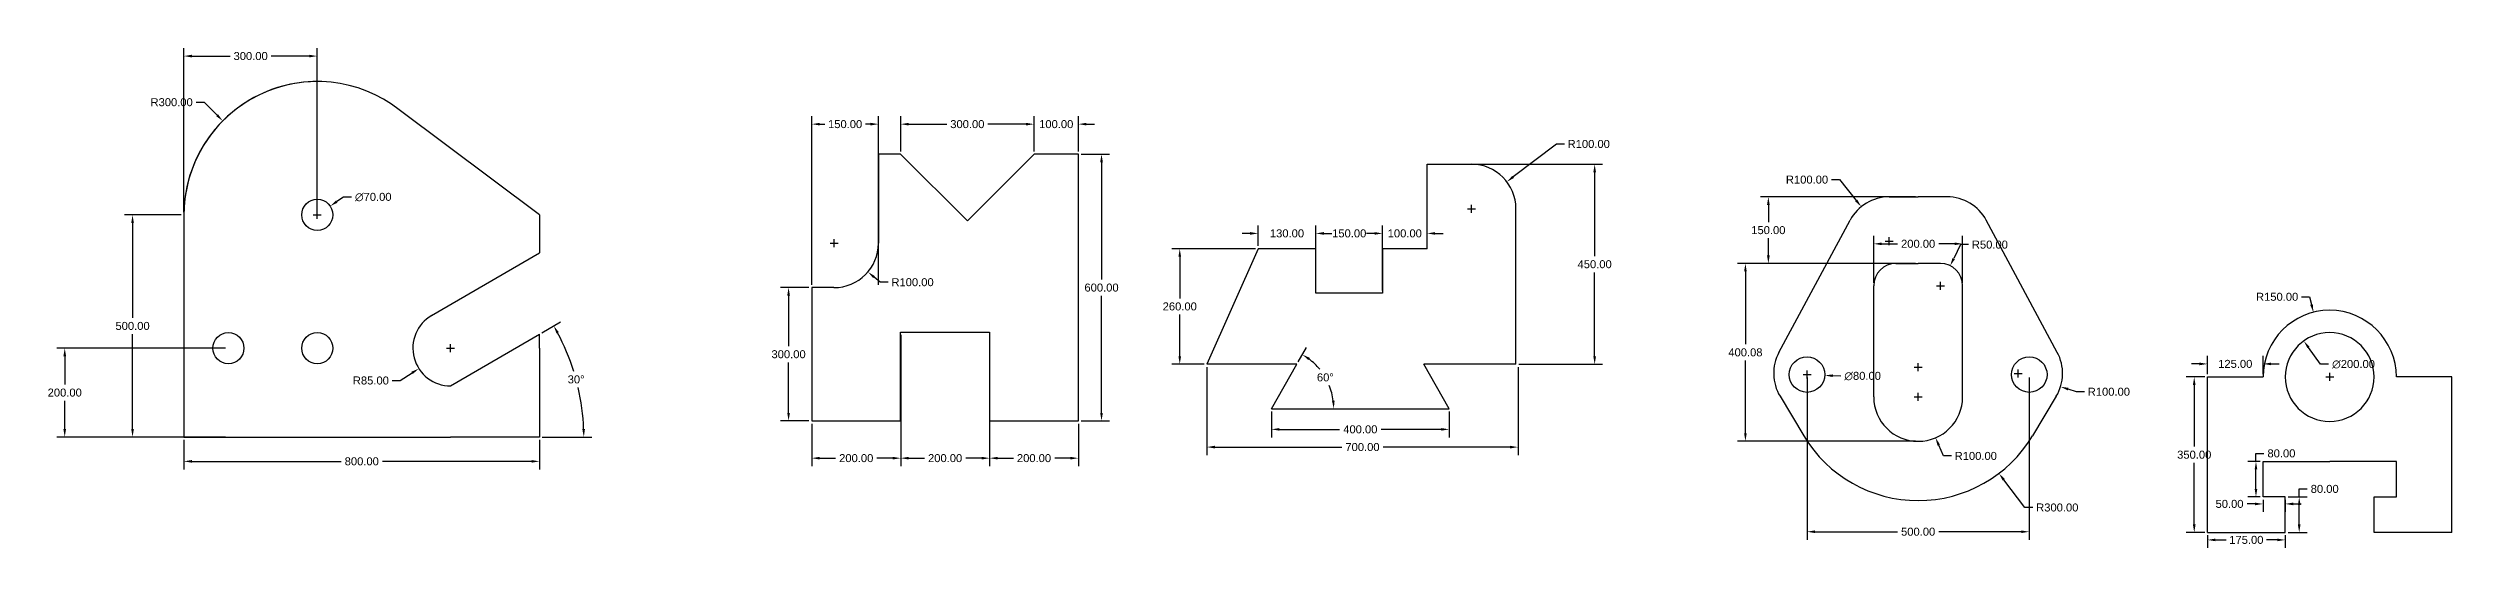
# Model space of a CAD drawing. Header units: millimetres. Extents: x -601 to 8793, y -3446 to 2415.
# Drawn here: x -601 to 4807, y -3291 to -2166 of the extents above; entities that cross this region are included whole.
import ezdxf

# ---------------------------------------------------------------- set-up
doc = ezdxf.new("R2010")
doc.units = ezdxf.units.MM
doc.styles.get("Standard").update_dxf_attribs({"font": 'arial.ttf'})
doc.dimstyles.get("Standard").update_dxf_attribs({"dimscale": 100, "dimtxt": 0.18, "dimasz": 0.18, "dimexe": 0.18, "dimexo": 0.0625, "dimgap": 0.09, "dimtad": 0, "dimtih": 1, "dimtoh": 1, "dimzin": 0, "dimdsep": 46, "dimtxsty": 'Standard', "dimcen": 0.09, "dimadec": 0, "dimazin": 0, "dimtfac": 1, "dimtofl": 0, "dimtmove": 0, "dimatfit": 3, "dimfxl": 1, "dimtolj": 1, "dimtzin": 0, "dimarcsym": 0})

# ---------------------------------------------------------------- blocks, each defined once
blk = doc.blocks.new('*D24')
at = {"color": 0, "lineweight": -2, "transparency": 16777216}
for p, q in [((1111, -2705.5), (1047.1, -2705.5)), ((1065.1, -2723.5), (1065.1, -2837.3)), ((1065.1, -2987.5), (1065.1, -2873.7)), ((1111, -3005.5), (1047.1, -3005.5))]:
    blk.add_line(p, q, dxfattribs=at)
at = {"color": 0, "transparency": 16777216}
for points in [[(1062.1, -2723.5), (1068.1, -2723.5), (1065.1, -2705.5)], [(1062.1, -2987.5), (1068.1, -2987.5), (1065.1, -3005.5)]]:
    blk.add_solid(points, dxfattribs=at)
at = {"layer": 'Defpoints', "color": 0, "transparency": 16777216}
for p in [(1065.1, -2705.5), (1117.3, -2705.5), (1117.3, -3005.5)]:
    blk.add_point(p, dxfattribs=at)
at = {"color": 0, "transparency": 16777216, "insert": (1065.1, -2855.5), "char_height": 18, "attachment_point": 5}
blk.add_mtext('\\A1;300.00', dxfattribs=at)
blk = doc.blocks.new('*D25')
at = {"color": 0, "lineweight": -2, "transparency": 16777216}
blk.add_line((2211.8, -2872.5), (2230.1, -2840.6), dxfattribs=at)
for start, end in [(39.1535, 52.8656), (7.3589, 21.8384)]:
    blk.add_arc((2151.5, -2977.9), 140.2, start, end, dxfattribs=at)
at = {"color": 0, "transparency": 16777216}
for points in [[(2234.5, -2868.6), (2237.8, -2863.6), (2221.2, -2856.2)], [(2293.6, -2959.8), (2287.6, -2960.2), (2291.8, -2977.9)]]:
    blk.add_solid(points, dxfattribs=at)
at = {"layer": 'Defpoints', "color": 0, "transparency": 16777216}
for p in [(2208.7, -2877.9), (2283.2, -2929.8), (2151.5, -2977.9), (2151.5, -2977.9), (2551.5, -2977.9)]:
    blk.add_point(p, dxfattribs=at)
at = {"color": 0, "transparency": 16777216, "insert": (2272.8, -2907.6), "char_height": 18, "attachment_point": 5}
blk.add_mtext('\\A1;60°', dxfattribs=at)
blk = doc.blocks.new('*D26')
at = {"color": 0, "lineweight": -2, "transparency": 16777216}
for p, q in [((2792.5, -2382.3), (2695.4, -2456.4)), ((2810.5, -2382.3), (2792.5, -2382.3)), ((2592.5, -2527.9), (2610.5, -2527.9)), ((2601.5, -2536.9), (2601.5, -2518.9))]:
    blk.add_line(p, q, dxfattribs=at)
at = {"color": 0, "transparency": 16777216}
blk.add_solid([(2693.5, -2454), (2697.2, -2458.8), (2681, -2467.3)], dxfattribs=at)
at = {"layer": 'Defpoints', "color": 0, "transparency": 16777216}
for p in [(2681, -2467.3), (2601.5, -2527.9)]:
    blk.add_point(p, dxfattribs=at)
at = {"color": 0, "transparency": 16777216, "insert": (2865.4, -2382.3), "char_height": 18, "attachment_point": 5}
blk.add_mtext('\\A1;R100.00', dxfattribs=at)
blk = doc.blocks.new('*D75')
at = {"color": 0, "lineweight": -2, "transparency": 16777216}
for p, q in [((-4.2, -2541.8), (13.8, -2541.8)), ((4.8, -2550.8), (4.8, -2532.8)), ((63.5, -2501.8), (48.6, -2512)), ((81.5, -2501.8), (63.5, -2501.8))]:
    blk.add_line(p, q, dxfattribs=at)
at = {"color": 0, "transparency": 16777216}
blk.add_solid([(46.9, -2509.5), (50.3, -2514.4), (33.7, -2522.1)], dxfattribs=at)
at = {"layer": 'Defpoints', "color": 0, "transparency": 16777216}
for p in [(33.7, -2522.1), (-24.2, -2561.5)]:
    blk.add_point(p, dxfattribs=at)
at = {"color": 0, "transparency": 16777216, "insert": (130.6, -2501.8), "char_height": 18, "attachment_point": 5}
blk.add_mtext('\\A1;∅70.00', dxfattribs=at)
blk = doc.blocks.new('*D76')
at = {"color": 0, "lineweight": -2, "transparency": 16777216}
for p, q in [((295.8, -2841.8), (313.8, -2841.8)), ((304.8, -2850.8), (304.8, -2832.8)), ((173.3, -2914.6), (191.3, -2914.6)), ((191.3, -2914.6), (218.1, -2897.4))]:
    blk.add_line(p, q, dxfattribs=at)
at = {"color": 0, "transparency": 16777216}
blk.add_solid([(216.4, -2894.8), (219.7, -2899.9), (233.2, -2887.7)], dxfattribs=at)
at = {"layer": 'Defpoints', "color": 0, "transparency": 16777216}
for p in [(304.8, -2841.8), (233.2, -2887.7)]:
    blk.add_point(p, dxfattribs=at)
at = {"color": 0, "transparency": 16777216, "insert": (125.3, -2914.6), "char_height": 18, "attachment_point": 5}
blk.add_mtext('\\A1;R85.00', dxfattribs=at)
blk = doc.blocks.new('*D77')
at = {"color": 0, "lineweight": -2, "transparency": 16777216}
for p, q in [((-268.1, -2288.3), (-250.1, -2288.3)), ((-250.1, -2288.3), (-220.7, -2317.5)), ((-4.2, -2541.8), (13.8, -2541.8)), ((4.8, -2550.8), (4.8, -2532.8))]:
    blk.add_line(p, q, dxfattribs=at)
at = {"color": 0, "transparency": 16777216}
blk.add_solid([(-218.6, -2315.4), (-222.8, -2319.7), (-208, -2330.2)], dxfattribs=at)
at = {"layer": 'Defpoints', "color": 0, "transparency": 16777216}
for p in [(-208, -2330.2), (4.8, -2541.8)]:
    blk.add_point(p, dxfattribs=at)
at = {"color": 0, "transparency": 16777216, "insert": (-323, -2288.3), "char_height": 18, "attachment_point": 5}
blk.add_mtext('\\A1;R300.00', dxfattribs=at)
blk = doc.blocks.new('*D78')
at = {"color": 0, "lineweight": -2, "transparency": 16777216}
for p, q in [((-301.5, -2541.8), (-428.9, -2541.8)), ((-410.9, -2559.8), (-410.9, -2773.6)), ((-410.9, -3023.8), (-410.9, -2810)), ((-301.5, -3041.8), (-428.9, -3041.8))]:
    blk.add_line(p, q, dxfattribs=at)
at = {"color": 0, "transparency": 16777216}
for points in [[(-413.9, -2559.8), (-407.9, -2559.8), (-410.9, -2541.8)], [(-413.9, -3023.8), (-407.9, -3023.8), (-410.9, -3041.8)]]:
    blk.add_solid(points, dxfattribs=at)
at = {"layer": 'Defpoints', "color": 0, "transparency": 16777216}
for p in [(-295.2, -2541.8), (-410.9, -3041.8), (-295.2, -3041.8)]:
    blk.add_point(p, dxfattribs=at)
at = {"color": 0, "transparency": 16777216, "insert": (-410.9, -2791.8), "char_height": 18, "attachment_point": 5}
blk.add_mtext('\\A1;500.00', dxfattribs=at)
blk = doc.blocks.new('*D79')
at = {"color": 0, "lineweight": -2, "transparency": 16777216}
for p, q in [((-295.2, -3048), (-295.2, -3114.5)), ((504.8, -3048), (504.8, -3114.5)), ((-277.2, -3096.5), (58.4, -3096.5)), ((486.8, -3096.5), (151.1, -3096.5))]:
    blk.add_line(p, q, dxfattribs=at)
at = {"color": 0, "transparency": 16777216}
for points in [[(-277.2, -3093.5), (-277.2, -3099.5), (-295.2, -3096.5)], [(486.8, -3093.5), (486.8, -3099.5), (504.8, -3096.5)]]:
    blk.add_solid(points, dxfattribs=at)
at = {"layer": 'Defpoints', "color": 0, "transparency": 16777216}
for p in [(-295.2, -3041.8), (504.8, -3041.8), (504.8, -3096.5)]:
    blk.add_point(p, dxfattribs=at)
at = {"color": 0, "transparency": 16777216, "insert": (104.8, -3096.5), "char_height": 18, "attachment_point": 5}
blk.add_mtext('\\A1;800.00', dxfattribs=at)
blk = doc.blocks.new('*D80')
at = {"color": 0, "lineweight": -2, "transparency": 16777216}
for p, q in [((-201.5, -2841.8), (-581.5, -2841.8)), ((-563.5, -2859.8), (-563.5, -2923.6)), ((-563.5, -3023.8), (-563.5, -2960)), ((-201.5, -3041.8), (-581.5, -3041.8))]:
    blk.add_line(p, q, dxfattribs=at)
at = {"color": 0, "transparency": 16777216}
for points in [[(-566.5, -2859.8), (-560.5, -2859.8), (-563.5, -2841.8)], [(-566.5, -3023.8), (-560.5, -3023.8), (-563.5, -3041.8)]]:
    blk.add_solid(points, dxfattribs=at)
at = {"layer": 'Defpoints', "color": 0, "transparency": 16777216}
for p in [(-195.2, -2841.8), (-563.5, -3041.8), (-195.2, -3041.8)]:
    blk.add_point(p, dxfattribs=at)
at = {"color": 0, "transparency": 16777216, "insert": (-563.5, -2941.8), "char_height": 18, "attachment_point": 5}
blk.add_mtext('\\A1;200.00', dxfattribs=at)
blk = doc.blocks.new('*D81')
at = {"color": 0, "lineweight": -2, "transparency": 16777216}
for p, q in [((-295.2, -2535.5), (-295.2, -2166.4)), ((-277.2, -2184.4), (-191.6, -2184.4)), ((-13.2, -2184.4), (-98.9, -2184.4)), ((4.8, -2535.5), (4.8, -2166.4))]:
    blk.add_line(p, q, dxfattribs=at)
at = {"color": 0, "transparency": 16777216}
for points in [[(-277.2, -2181.4), (-277.2, -2187.4), (-295.2, -2184.4)], [(-13.2, -2181.4), (-13.2, -2187.4), (4.8, -2184.4)]]:
    blk.add_solid(points, dxfattribs=at)
at = {"layer": 'Defpoints', "color": 0, "transparency": 16777216}
for p in [(-295.2, -2184.4), (-295.2, -2541.8), (4.8, -2541.8)]:
    blk.add_point(p, dxfattribs=at)
at = {"color": 0, "transparency": 16777216, "insert": (-145.2, -2184.4), "char_height": 18, "attachment_point": 5}
blk.add_mtext('\\A1;300.00', dxfattribs=at)
blk = doc.blocks.new('*D82')
at = {"color": 0, "lineweight": -2, "transparency": 16777216}
for p, q in [((510.2, -2806.9), (552.2, -2782.4)), ((511, -3041.8), (622.4, -3041.8))]:
    blk.add_line(p, q, dxfattribs=at)
for start, end in [(17.3199, 28.1902), (2.0767, 12.9693)]:
    blk.add_arc((107.7, -3041.8), 496.6, start, end, dxfattribs=at)
at = {"color": 0, "transparency": 16777216}
for points in [[(542.8, -2808.6), (548.1, -2805.7), (536.7, -2791.5)], [(607, -3023.7), (601, -3023.8), (604.4, -3041.8)]]:
    blk.add_solid(points, dxfattribs=at)
at = {"layer": 'Defpoints', "color": 0, "transparency": 16777216}
for p in [(504.8, -2810.1), (304.8, -2926.8), (596.7, -2954.8), (304.8, -3041.8), (504.8, -3041.8)]:
    blk.add_point(p, dxfattribs=at)
at = {"color": 0, "transparency": 16777216, "insert": (587.1, -2912.1), "char_height": 18, "attachment_point": 5}
blk.add_mtext('\\A1;30°', dxfattribs=at)
blk = doc.blocks.new('*D83')
at = {"color": 0, "lineweight": -2, "transparency": 16777216}
for p, q in [((1158.3, -2605.5), (1176.3, -2605.5)), ((1167.3, -2614.5), (1167.3, -2596.5)), ((1271.1, -2693.4), (1257.3, -2681.8)), ((1289.1, -2693.4), (1271.1, -2693.4))]:
    blk.add_line(p, q, dxfattribs=at)
at = {"color": 0, "transparency": 16777216}
blk.add_solid([(1259.2, -2679.5), (1255.4, -2684), (1243.6, -2670.1)], dxfattribs=at)
at = {"layer": 'Defpoints', "color": 0, "transparency": 16777216}
for p in [(1167.3, -2605.5), (1243.6, -2670.1)]:
    blk.add_point(p, dxfattribs=at)
at = {"color": 0, "transparency": 16777216, "insert": (1344, -2693.4), "char_height": 18, "attachment_point": 5}
blk.add_mtext('\\A1;R100.00', dxfattribs=at)
blk = doc.blocks.new('*D84')
at = {"color": 0, "lineweight": -2, "transparency": 16777216}
for p, q in [((1317.3, -2811.7), (1317.3, -3107.3)), ((1517.3, -2811.7), (1517.3, -3107.3)), ((1335.3, -3089.3), (1370.8, -3089.3)), ((1499.3, -3089.3), (1463.8, -3089.3))]:
    blk.add_line(p, q, dxfattribs=at)
at = {"color": 0, "transparency": 16777216}
for points in [[(1335.3, -3086.3), (1335.3, -3092.3), (1317.3, -3089.3)], [(1499.3, -3086.3), (1499.3, -3092.3), (1517.3, -3089.3)]]:
    blk.add_solid(points, dxfattribs=at)
at = {"layer": 'Defpoints', "color": 0, "transparency": 16777216}
for p in [(1317.3, -2805.5), (1517.3, -2805.5), (1517.3, -3089.3)]:
    blk.add_point(p, dxfattribs=at)
at = {"color": 0, "transparency": 16777216, "insert": (1417.3, -3089.3), "char_height": 18, "attachment_point": 5}
blk.add_mtext('\\A1;200.00', dxfattribs=at)
blk = doc.blocks.new('*D85')
at = {"color": 0, "lineweight": -2, "transparency": 16777216}
for p, q in [((1117.3, -3011.7), (1117.3, -3107.3)), ((1317.3, -3011.7), (1317.3, -3107.3)), ((1135.3, -3089.3), (1170.8, -3089.3)), ((1299.3, -3089.3), (1263.8, -3089.3))]:
    blk.add_line(p, q, dxfattribs=at)
at = {"color": 0, "transparency": 16777216}
for points in [[(1135.3, -3086.3), (1135.3, -3092.3), (1117.3, -3089.3)], [(1299.3, -3086.3), (1299.3, -3092.3), (1317.3, -3089.3)]]:
    blk.add_solid(points, dxfattribs=at)
at = {"layer": 'Defpoints', "color": 0, "transparency": 16777216}
for p in [(1117.3, -3005.5), (1317.3, -3005.5), (1317.3, -3089.3)]:
    blk.add_point(p, dxfattribs=at)
at = {"color": 0, "transparency": 16777216, "insert": (1217.3, -3089.3), "char_height": 18, "attachment_point": 5}
blk.add_mtext('\\A1;200.00', dxfattribs=at)
blk = doc.blocks.new('*D86')
at = {"color": 0, "lineweight": -2, "transparency": 16777216}
for p, q in [((1517.3, -3011.7), (1517.3, -3107.3)), ((1717.3, -3011.7), (1717.3, -3107.3)), ((1535.3, -3089.3), (1570.8, -3089.3)), ((1699.3, -3089.3), (1663.8, -3089.3))]:
    blk.add_line(p, q, dxfattribs=at)
at = {"color": 0, "transparency": 16777216}
for points in [[(1535.3, -3086.3), (1535.3, -3092.3), (1517.3, -3089.3)], [(1699.3, -3086.3), (1699.3, -3092.3), (1717.3, -3089.3)]]:
    blk.add_solid(points, dxfattribs=at)
at = {"layer": 'Defpoints', "color": 0, "transparency": 16777216}
for p in [(1517.3, -3005.5), (1717.3, -3005.5), (1717.3, -3089.3)]:
    blk.add_point(p, dxfattribs=at)
at = {"color": 0, "transparency": 16777216, "insert": (1617.3, -3089.3), "char_height": 18, "attachment_point": 5}
blk.add_mtext('\\A1;200.00', dxfattribs=at)
blk = doc.blocks.new('*D87')
at = {"color": 0, "lineweight": -2, "transparency": 16777216}
for p, q in [((1723.5, -2405.5), (1787.2, -2405.5)), ((1769.2, -2423.5), (1769.2, -2687.3)), ((1769.2, -2987.5), (1769.2, -2723.7)), ((1723.5, -3005.5), (1787.2, -3005.5))]:
    blk.add_line(p, q, dxfattribs=at)
at = {"color": 0, "transparency": 16777216}
for points in [[(1766.2, -2423.5), (1772.2, -2423.5), (1769.2, -2405.5)], [(1766.2, -2987.5), (1772.2, -2987.5), (1769.2, -3005.5)]]:
    blk.add_solid(points, dxfattribs=at)
at = {"layer": 'Defpoints', "color": 0, "transparency": 16777216}
for p in [(1717.3, -2405.5), (1717.3, -3005.5), (1769.2, -3005.5)]:
    blk.add_point(p, dxfattribs=at)
at = {"color": 0, "transparency": 16777216, "insert": (1769.2, -2705.5), "char_height": 18, "attachment_point": 5}
blk.add_mtext('\\A1;600.00', dxfattribs=at)
blk = doc.blocks.new('*D88')
at = {"color": 0, "lineweight": -2, "transparency": 16777216}
for p, q in [((1317.3, -2399.2), (1317.3, -2319.6)), ((1617.3, -2399.2), (1617.3, -2319.6)), ((1335.3, -2337.6), (1421, -2337.6)), ((1599.3, -2337.6), (1513.6, -2337.6))]:
    blk.add_line(p, q, dxfattribs=at)
at = {"color": 0, "transparency": 16777216}
for points in [[(1335.3, -2334.6), (1335.3, -2340.6), (1317.3, -2337.6)], [(1599.3, -2334.6), (1599.3, -2340.6), (1617.3, -2337.6)]]:
    blk.add_solid(points, dxfattribs=at)
at = {"layer": 'Defpoints', "color": 0, "transparency": 16777216}
for p in [(1617.3, -2337.6), (1317.3, -2405.5), (1617.3, -2405.5)]:
    blk.add_point(p, dxfattribs=at)
at = {"color": 0, "transparency": 16777216, "insert": (1467.3, -2337.6), "char_height": 18, "attachment_point": 5}
blk.add_mtext('\\A1;300.00', dxfattribs=at)
blk = doc.blocks.new('*D89')
at = {"color": 0, "lineweight": -2, "transparency": 16777216}
for p, q in [((1117.3, -2699.2), (1117.3, -2319.6)), ((1267.3, -2699.2), (1267.3, -2319.6)), ((1135.3, -2337.6), (1146.8, -2337.6)), ((1249.3, -2337.6), (1237.8, -2337.6))]:
    blk.add_line(p, q, dxfattribs=at)
at = {"color": 0, "transparency": 16777216}
for points in [[(1135.3, -2334.6), (1135.3, -2340.6), (1117.3, -2337.6)], [(1249.3, -2334.6), (1249.3, -2340.6), (1267.3, -2337.6)]]:
    blk.add_solid(points, dxfattribs=at)
at = {"layer": 'Defpoints', "color": 0, "transparency": 16777216}
for p in [(1267.3, -2337.6), (1117.3, -2705.5), (1267.3, -2705.5)]:
    blk.add_point(p, dxfattribs=at)
at = {"color": 0, "transparency": 16777216, "insert": (1192.3, -2337.6), "char_height": 18, "attachment_point": 5}
blk.add_mtext('\\A1;150.00', dxfattribs=at)
blk = doc.blocks.new('*D90')
at = {"color": 0, "lineweight": -2, "transparency": 16777216}
for p, q in [((1617.3, -2399.2), (1617.3, -2319.6)), ((1717.3, -2399.2), (1717.3, -2319.6)), ((1599.3, -2337.6), (1581.3, -2337.6)), ((1735.3, -2337.6), (1753.3, -2337.6))]:
    blk.add_line(p, q, dxfattribs=at)
at = {"color": 0, "transparency": 16777216}
for points in [[(1599.3, -2334.6), (1599.3, -2340.6), (1617.3, -2337.6)], [(1735.3, -2334.6), (1735.3, -2340.6), (1717.3, -2337.6)]]:
    blk.add_solid(points, dxfattribs=at)
at = {"layer": 'Defpoints', "color": 0, "transparency": 16777216}
for p in [(1617.3, -2337.6), (1617.3, -2405.5), (1717.3, -2405.5)]:
    blk.add_point(p, dxfattribs=at)
at = {"color": 0, "transparency": 16777216, "insert": (1667.3, -2337.6), "char_height": 18, "attachment_point": 5}
blk.add_mtext('\\A1;100.00', dxfattribs=at)
blk = doc.blocks.new('*D91')
at = {"color": 0, "lineweight": -2, "transparency": 16777216}
for p, q in [((2151.5, -2984.2), (2151.5, -3042.5)), ((2169.5, -3024.5), (2304.8, -3024.5)), ((2533.5, -3024.5), (2398.2, -3024.5)), ((2551.5, -2984.2), (2551.5, -3042.5))]:
    blk.add_line(p, q, dxfattribs=at)
at = {"color": 0, "transparency": 16777216}
for points in [[(2169.5, -3021.5), (2169.5, -3027.5), (2151.5, -3024.5)], [(2533.5, -3021.5), (2533.5, -3027.5), (2551.5, -3024.5)]]:
    blk.add_solid(points, dxfattribs=at)
at = {"layer": 'Defpoints', "color": 0, "transparency": 16777216}
for p in [(2151.5, -2977.9), (2551.5, -2977.9), (2551.5, -3024.5)]:
    blk.add_point(p, dxfattribs=at)
at = {"color": 0, "transparency": 16777216, "insert": (2351.5, -3024.5), "char_height": 18, "attachment_point": 5}
blk.add_mtext('\\A1;400.00', dxfattribs=at)
blk = doc.blocks.new('*D92')
at = {"color": 0, "lineweight": -2, "transparency": 16777216}
for p, q in [((2006.3, -2884.2), (2006.3, -3082.4)), ((2706.3, -2884.2), (2706.3, -3082.4)), ((2024.3, -3064.4), (2310, -3064.4)), ((2688.3, -3064.4), (2402.5, -3064.4))]:
    blk.add_line(p, q, dxfattribs=at)
at = {"color": 0, "transparency": 16777216}
for points in [[(2024.3, -3061.4), (2024.3, -3067.4), (2006.3, -3064.4)], [(2688.3, -3061.4), (2688.3, -3067.4), (2706.3, -3064.4)]]:
    blk.add_solid(points, dxfattribs=at)
at = {"layer": 'Defpoints', "color": 0, "transparency": 16777216}
for p in [(2006.3, -2877.9), (2706.3, -2877.9), (2706.3, -3064.4)]:
    blk.add_point(p, dxfattribs=at)
at = {"color": 0, "transparency": 16777216, "insert": (2356.3, -3064.4), "char_height": 18, "attachment_point": 5}
blk.add_mtext('\\A1;700.00', dxfattribs=at)
blk = doc.blocks.new('*D93')
at = {"color": 0, "lineweight": -2, "transparency": 16777216}
for p, q in [((2103.5, -2583.5), (2085.5, -2583.5)), ((2121.5, -2611.7), (2121.5, -2565.5)), ((2251.5, -2611.7), (2251.5, -2565.5)), ((2269.5, -2583.5), (2287.5, -2583.5))]:
    blk.add_line(p, q, dxfattribs=at)
at = {"color": 0, "transparency": 16777216}
for points in [[(2103.5, -2580.5), (2103.5, -2586.5), (2121.5, -2583.5)], [(2269.5, -2580.5), (2269.5, -2586.5), (2251.5, -2583.5)]]:
    blk.add_solid(points, dxfattribs=at)
at = {"layer": 'Defpoints', "color": 0, "transparency": 16777216}
for p in [(2121.5, -2583.5), (2121.5, -2617.9), (2251.5, -2617.9)]:
    blk.add_point(p, dxfattribs=at)
at = {"color": 0, "transparency": 16777216, "insert": (2186.5, -2583.5), "char_height": 18, "attachment_point": 5}
blk.add_mtext('\\A1;130.00', dxfattribs=at)
blk = doc.blocks.new('*D94')
at = {"color": 0, "lineweight": -2, "transparency": 16777216}
for p, q in [((2251.5, -2711.7), (2251.5, -2565.5)), ((2269.5, -2583.5), (2281, -2583.5)), ((2383.5, -2583.5), (2372, -2583.5)), ((2401.5, -2711.7), (2401.5, -2565.5))]:
    blk.add_line(p, q, dxfattribs=at)
at = {"color": 0, "transparency": 16777216}
for points in [[(2269.5, -2580.5), (2269.5, -2586.5), (2251.5, -2583.5)], [(2383.5, -2580.5), (2383.5, -2586.5), (2401.5, -2583.5)]]:
    blk.add_solid(points, dxfattribs=at)
at = {"layer": 'Defpoints', "color": 0, "transparency": 16777216}
for p in [(2251.5, -2583.5), (2251.5, -2717.9), (2401.5, -2717.9)]:
    blk.add_point(p, dxfattribs=at)
at = {"color": 0, "transparency": 16777216, "insert": (2326.5, -2583.5), "char_height": 18, "attachment_point": 5}
blk.add_mtext('\\A1;150.00', dxfattribs=at)
blk = doc.blocks.new('*D95')
at = {"color": 0, "lineweight": -2, "transparency": 16777216}
for p, q in [((2383.5, -2583.5), (2365.5, -2583.5)), ((2401.5, -2611.7), (2401.5, -2565.5)), ((2501.5, -2611.7), (2501.5, -2565.5)), ((2519.5, -2583.5), (2537.5, -2583.5))]:
    blk.add_line(p, q, dxfattribs=at)
at = {"color": 0, "transparency": 16777216}
for points in [[(2383.5, -2580.5), (2383.5, -2586.5), (2401.5, -2583.5)], [(2519.5, -2580.5), (2519.5, -2586.5), (2501.5, -2583.5)]]:
    blk.add_solid(points, dxfattribs=at)
at = {"layer": 'Defpoints', "color": 0, "transparency": 16777216}
for p in [(2401.5, -2583.5), (2401.5, -2617.9), (2501.5, -2617.9)]:
    blk.add_point(p, dxfattribs=at)
at = {"color": 0, "transparency": 16777216, "insert": (2451.5, -2583.5), "char_height": 18, "attachment_point": 5}
blk.add_mtext('\\A1;100.00', dxfattribs=at)
blk = doc.blocks.new('*D96')
at = {"color": 0, "lineweight": -2, "transparency": 16777216}
for p, q in [((2507.8, -2427.9), (2896.7, -2427.9)), ((2878.7, -2445.9), (2878.7, -2634.7)), ((2878.7, -2859.9), (2878.7, -2671.1)), ((2707.8, -2877.9), (2896.7, -2877.9))]:
    blk.add_line(p, q, dxfattribs=at)
at = {"color": 0, "transparency": 16777216}
for points in [[(2875.7, -2445.9), (2881.7, -2445.9), (2878.7, -2427.9)], [(2875.7, -2859.9), (2881.7, -2859.9), (2878.7, -2877.9)]]:
    blk.add_solid(points, dxfattribs=at)
at = {"layer": 'Defpoints', "color": 0, "transparency": 16777216}
for p in [(2501.5, -2427.9), (2701.5, -2877.9), (2878.7, -2877.9)]:
    blk.add_point(p, dxfattribs=at)
at = {"color": 0, "transparency": 16777216, "insert": (2878.7, -2652.9), "char_height": 18, "attachment_point": 5}
blk.add_mtext('\\A1;450.00', dxfattribs=at)
blk = doc.blocks.new('*D97')
at = {"color": 0, "lineweight": -2, "transparency": 16777216}
for p, q in [((2115.3, -2617.9), (1927.2, -2617.9)), ((1945.2, -2635.9), (1945.2, -2729.7)), ((1945.2, -2859.9), (1945.2, -2766.1)), ((2000, -2877.9), (1927.2, -2877.9))]:
    blk.add_line(p, q, dxfattribs=at)
at = {"color": 0, "transparency": 16777216}
for points in [[(1942.2, -2635.9), (1948.2, -2635.9), (1945.2, -2617.9)], [(1942.2, -2859.9), (1948.2, -2859.9), (1945.2, -2877.9)]]:
    blk.add_solid(points, dxfattribs=at)
at = {"layer": 'Defpoints', "color": 0, "transparency": 16777216}
for p in [(2121.5, -2617.9), (1945.2, -2877.9), (2006.3, -2877.9)]:
    blk.add_point(p, dxfattribs=at)
at = {"color": 0, "transparency": 16777216, "insert": (1945.2, -2747.9), "char_height": 18, "attachment_point": 5}
blk.add_mtext('\\A1;260.00', dxfattribs=at)
blk = doc.blocks.new('*D98')
at = {"color": 0, "lineweight": -2, "transparency": 16777216}
for p, q in [((3411.4, -2462.5), (3429.4, -2462.5)), ((3429.4, -2462.5), (3467.2, -2509.4)), ((3541.3, -2610.2), (3541.3, -2592.2)), ((3532.3, -2601.2), (3550.3, -2601.2))]:
    blk.add_line(p, q, dxfattribs=at)
at = {"color": 0, "transparency": 16777216}
blk.add_solid([(3469.6, -2507.5), (3464.9, -2511.3), (3478.5, -2523.4)], dxfattribs=at)
at = {"layer": 'Defpoints', "color": 0, "transparency": 16777216}
for p in [(3478.5, -2523.4), (3541.3, -2601.2)]:
    blk.add_point(p, dxfattribs=at)
at = {"color": 0, "transparency": 16777216, "insert": (3356.5, -2462.5), "char_height": 18, "attachment_point": 5}
blk.add_mtext('\\A1;R100.00', dxfattribs=at)
blk = doc.blocks.new('*D99')
at = {"color": 0, "lineweight": -2, "transparency": 16777216}
for p, q in [((3597.5, -2884.8), (3615.5, -2884.8)), ((3606.5, -2893.8), (3606.5, -2875.8)), ((3846.6, -3200.4), (3799.1, -3137.9)), ((3864.6, -3200.4), (3846.6, -3200.4))]:
    blk.add_line(p, q, dxfattribs=at)
at = {"color": 0, "transparency": 16777216}
blk.add_solid([(3801.5, -3136.1), (3796.7, -3139.7), (3788.2, -3123.5)], dxfattribs=at)
at = {"layer": 'Defpoints', "color": 0, "transparency": 16777216}
for p in [(3606.5, -2884.8), (3788.2, -3123.5)]:
    blk.add_point(p, dxfattribs=at)
at = {"color": 0, "transparency": 16777216, "insert": (3919.6, -3200.4), "char_height": 18, "attachment_point": 5}
blk.add_mtext('\\A1;R300.00', dxfattribs=at)
blk = doc.blocks.new('*D100')
at = {"color": 0, "lineweight": -2, "transparency": 16777216}
for p, q in [((3822.5, -2898.5), (3840.5, -2898.5)), ((3831.5, -2907.5), (3831.5, -2889.5)), ((3962.7, -2939.9), (3944.1, -2934)), ((3980.7, -2939.9), (3962.7, -2939.9))]:
    blk.add_line(p, q, dxfattribs=at)
at = {"color": 0, "transparency": 16777216}
blk.add_solid([(3945, -2931.1), (3943.2, -2936.9), (3926.9, -2928.6)], dxfattribs=at)
at = {"layer": 'Defpoints', "color": 0, "transparency": 16777216}
for p in [(3831.5, -2898.5), (3926.9, -2928.6)]:
    blk.add_point(p, dxfattribs=at)
at = {"color": 0, "transparency": 16777216, "insert": (4035.6, -2939.9), "char_height": 18, "attachment_point": 5}
blk.add_mtext('\\A1;R100.00', dxfattribs=at)
blk = doc.blocks.new('*D101')
at = {"color": 0, "lineweight": -2, "transparency": 16777216}
for p, q in [((3597.5, -2951.3), (3615.5, -2951.3)), ((3606.5, -2960.3), (3606.5, -2942.3)), ((3663.3, -3084.4), (3652.8, -3059.8)), ((3681.3, -3084.4), (3663.3, -3084.4))]:
    blk.add_line(p, q, dxfattribs=at)
at = {"color": 0, "transparency": 16777216}
blk.add_solid([(3655.6, -3058.7), (3650, -3061), (3645.7, -3043.3)], dxfattribs=at)
at = {"layer": 'Defpoints', "color": 0, "transparency": 16777216}
for p in [(3606.5, -2951.3), (3645.7, -3043.3)]:
    blk.add_point(p, dxfattribs=at)
at = {"color": 0, "transparency": 16777216, "insert": (3736.2, -3084.4), "char_height": 18, "attachment_point": 5}
blk.add_mtext('\\A1;R100.00', dxfattribs=at)
blk = doc.blocks.new('*D102')
at = {"color": 0, "lineweight": -2, "transparency": 16777216}
for p, q in [((3701.9, -2608.8), (3686.5, -2640.2)), ((3719.9, -2608.8), (3701.9, -2608.8)), ((3647.5, -2701.2), (3665.5, -2701.2)), ((3656.5, -2710.2), (3656.5, -2692.2))]:
    blk.add_line(p, q, dxfattribs=at)
at = {"color": 0, "transparency": 16777216}
blk.add_solid([(3683.8, -2638.9), (3689.2, -2641.5), (3678.6, -2656.3)], dxfattribs=at)
at = {"layer": 'Defpoints', "color": 0, "transparency": 16777216}
for p in [(3656.5, -2701.2), (3678.6, -2656.3)]:
    blk.add_point(p, dxfattribs=at)
at = {"color": 0, "transparency": 16777216, "insert": (3767.9, -2608.8), "char_height": 18, "attachment_point": 5}
blk.add_mtext('\\A1;R50.00', dxfattribs=at)
blk = doc.blocks.new('*D103')
at = {"color": 0, "lineweight": -2, "transparency": 16777216}
for p, q in [((3347.5, -2901.2), (3365.5, -2901.2)), ((3356.5, -2910.2), (3356.5, -2892.2)), ((3432.4, -2904.6), (3414.5, -2903.8))]:
    blk.add_line(p, q, dxfattribs=at)
at = {"color": 0, "transparency": 16777216}
blk.add_solid([(3414.6, -2900.8), (3414.3, -2906.8), (3396.5, -2903)], dxfattribs=at)
at = {"layer": 'Defpoints', "color": 0, "transparency": 16777216}
for p in [(3316.6, -2899.4), (3396.5, -2903)]:
    blk.add_point(p, dxfattribs=at)
at = {"color": 0, "transparency": 16777216, "insert": (3481.6, -2904.6), "char_height": 18, "attachment_point": 5}
blk.add_mtext('\\A1;∅80.00', dxfattribs=at)
blk = doc.blocks.new('*D104')
at = {"color": 0, "lineweight": -2, "transparency": 16777216}
for p, q in [((3506.5, -2695), (3506.5, -2588.9)), ((3706.5, -2695), (3706.5, -2588.9)), ((3524.5, -2606.9), (3560, -2606.9)), ((3688.5, -2606.9), (3653, -2606.9))]:
    blk.add_line(p, q, dxfattribs=at)
at = {"color": 0, "transparency": 16777216}
for points in [[(3524.5, -2603.9), (3524.5, -2609.9), (3506.5, -2606.9)], [(3688.5, -2603.9), (3688.5, -2609.9), (3706.5, -2606.9)]]:
    blk.add_solid(points, dxfattribs=at)
at = {"layer": 'Defpoints', "color": 0, "transparency": 16777216}
for p in [(3706.5, -2606.9), (3506.5, -2701.2), (3706.5, -2701.2)]:
    blk.add_point(p, dxfattribs=at)
at = {"color": 0, "transparency": 16777216, "insert": (3606.5, -2606.9), "char_height": 18, "attachment_point": 5}
blk.add_mtext('\\A1;200.00', dxfattribs=at)
blk = doc.blocks.new('*D105')
at = {"color": 0, "lineweight": -2, "transparency": 16777216}
for p, q in [((3356.5, -2907.5), (3356.5, -3272.9)), ((3856.5, -2907.5), (3856.5, -3272.9)), ((3374.5, -3254.9), (3560.2, -3254.9)), ((3838.5, -3254.9), (3652.9, -3254.9))]:
    blk.add_line(p, q, dxfattribs=at)
at = {"color": 0, "transparency": 16777216}
for points in [[(3374.5, -3251.9), (3374.5, -3257.9), (3356.5, -3254.9)], [(3838.5, -3251.9), (3838.5, -3257.9), (3856.5, -3254.9)]]:
    blk.add_solid(points, dxfattribs=at)
at = {"layer": 'Defpoints', "color": 0, "transparency": 16777216}
for p in [(3356.5, -2901.2), (3856.5, -2901.2), (3856.5, -3254.9)]:
    blk.add_point(p, dxfattribs=at)
at = {"color": 0, "transparency": 16777216, "insert": (3606.5, -3254.9), "char_height": 18, "attachment_point": 5}
blk.add_mtext('\\A1;500.00', dxfattribs=at)
blk = doc.blocks.new('*D106')
at = {"color": 0, "lineweight": -2, "transparency": 16777216}
for p, q in [((3600.3, -2501.2), (3251.5, -2501.2)), ((3269.5, -2519.2), (3269.5, -2558)), ((3269.5, -2633.2), (3269.5, -2594.4)), ((3600.3, -2651.2), (3251.5, -2651.2))]:
    blk.add_line(p, q, dxfattribs=at)
at = {"color": 0, "transparency": 16777216}
for points in [[(3266.5, -2519.2), (3272.5, -2519.2), (3269.5, -2501.2)], [(3266.5, -2633.2), (3272.5, -2633.2), (3269.5, -2651.2)]]:
    blk.add_solid(points, dxfattribs=at)
at = {"layer": 'Defpoints', "color": 0, "transparency": 16777216}
for p in [(3269.5, -2501.2), (3606.5, -2501.2), (3606.5, -2651.2)]:
    blk.add_point(p, dxfattribs=at)
at = {"color": 0, "transparency": 16777216, "insert": (3269.5, -2576.2), "char_height": 18, "attachment_point": 5}
blk.add_mtext('\\A1;150.00', dxfattribs=at)
blk = doc.blocks.new('*D107')
at = {"color": 0, "lineweight": -2, "transparency": 16777216}
for p, q in [((3600.3, -2651.2), (3199.9, -2651.2)), ((3217.9, -2669.2), (3217.9, -2833.1)), ((3217.9, -3033.3), (3217.9, -2869.4)), ((3600.3, -3051.3), (3199.9, -3051.3))]:
    blk.add_line(p, q, dxfattribs=at)
at = {"color": 0, "transparency": 16777216}
for points in [[(3214.9, -2669.2), (3220.9, -2669.2), (3217.9, -2651.2)], [(3214.9, -3033.3), (3220.9, -3033.3), (3217.9, -3051.3)]]:
    blk.add_solid(points, dxfattribs=at)
at = {"layer": 'Defpoints', "color": 0, "transparency": 16777216}
for p in [(3606.5, -2651.2), (3217.9, -3051.3), (3606.5, -3051.3)]:
    blk.add_point(p, dxfattribs=at)
at = {"color": 0, "transparency": 16777216, "insert": (3217.9, -2851.3), "char_height": 18, "attachment_point": 5}
blk.add_mtext('\\A1;400.08', dxfattribs=at)
blk = doc.blocks.new('*D108')
at = {"color": 0, "lineweight": -2, "transparency": 16777216}
for p, q in [((4438.7, -3176.6), (4481.9, -3176.6)), ((4463.9, -3176.6), (4463.9, -3158.6)), ((4463.9, -3158.6), (4481.9, -3158.6)), ((4463.9, -3238.6), (4463.9, -3194.6)), ((4438.7, -3256.6), (4481.9, -3256.6))]:
    blk.add_line(p, q, dxfattribs=at)
at = {"color": 0, "transparency": 16777216}
for points in [[(4460.9, -3194.6), (4466.9, -3194.6), (4463.9, -3176.6)], [(4460.9, -3238.6), (4466.9, -3238.6), (4463.9, -3256.6)]]:
    blk.add_solid(points, dxfattribs=at)
at = {"layer": 'Defpoints', "color": 0, "transparency": 16777216}
for p in [(4432.5, -3176.6), (4463.9, -3176.6), (4432.5, -3256.6)]:
    blk.add_point(p, dxfattribs=at)
at = {"color": 0, "transparency": 16777216, "insert": (4521.2, -3158.6), "char_height": 18, "attachment_point": 5}
blk.add_mtext('\\A1;80.00', dxfattribs=at)
blk = doc.blocks.new('*D109')
at = {"color": 0, "lineweight": -2, "transparency": 16777216}
for p, q in [((4257.5, -3262.8), (4257.5, -3291.3)), ((4275.5, -3273.3), (4299.5, -3273.3)), ((4414.5, -3273.3), (4390.5, -3273.3)), ((4432.5, -3262.8), (4432.5, -3291.3))]:
    blk.add_line(p, q, dxfattribs=at)
at = {"color": 0, "transparency": 16777216}
for points in [[(4275.5, -3270.3), (4275.5, -3276.3), (4257.5, -3273.3)], [(4414.5, -3270.3), (4414.5, -3276.3), (4432.5, -3273.3)]]:
    blk.add_solid(points, dxfattribs=at)
at = {"layer": 'Defpoints', "color": 0, "transparency": 16777216}
for p in [(4257.5, -3256.6), (4432.5, -3256.6), (4432.5, -3273.3)]:
    blk.add_point(p, dxfattribs=at)
at = {"color": 0, "transparency": 16777216, "insert": (4345, -3273.3), "char_height": 18, "attachment_point": 5}
blk.add_mtext('\\A1;175.00', dxfattribs=at)
blk = doc.blocks.new('*D110')
at = {"color": 0, "lineweight": -2, "transparency": 16777216}
for p, q in [((4382.5, -3182.8), (4382.5, -3210.3)), ((4432.5, -3182.8), (4432.5, -3210.3)), ((4364.5, -3192.3), (4346.5, -3192.3)), ((4450.5, -3192.3), (4468.5, -3192.3))]:
    blk.add_line(p, q, dxfattribs=at)
at = {"color": 0, "transparency": 16777216}
for points in [[(4364.5, -3189.3), (4364.5, -3195.3), (4382.5, -3192.3)], [(4450.5, -3189.3), (4450.5, -3195.3), (4432.5, -3192.3)]]:
    blk.add_solid(points, dxfattribs=at)
at = {"layer": 'Defpoints', "color": 0, "transparency": 16777216}
for p in [(4382.5, -3176.6), (4432.5, -3176.6), (4382.5, -3192.3)]:
    blk.add_point(p, dxfattribs=at)
at = {"color": 0, "transparency": 16777216, "insert": (4307.1, -3192.3), "char_height": 18, "attachment_point": 5}
blk.add_mtext('\\A1;50.00', dxfattribs=at)
blk = doc.blocks.new('*D111')
at = {"color": 0, "lineweight": -2, "transparency": 16777216}
for p, q in [((4366.6, -3096.6), (4366.6, -3078.6)), ((4366.6, -3078.6), (4384.6, -3078.6)), ((4376.2, -3096.6), (4348.6, -3096.6)), ((4366.6, -3158.6), (4366.6, -3114.6)), ((4376.2, -3176.6), (4348.6, -3176.6))]:
    blk.add_line(p, q, dxfattribs=at)
at = {"color": 0, "transparency": 16777216}
for points in [[(4363.6, -3114.6), (4369.6, -3114.6), (4366.6, -3096.6)], [(4363.6, -3158.6), (4369.6, -3158.6), (4366.6, -3176.6)]]:
    blk.add_solid(points, dxfattribs=at)
at = {"layer": 'Defpoints', "color": 0, "transparency": 16777216}
for p in [(4366.6, -3096.6), (4382.5, -3096.6), (4382.5, -3176.6)]:
    blk.add_point(p, dxfattribs=at)
at = {"color": 0, "transparency": 16777216, "insert": (4423.9, -3078.6), "char_height": 18, "attachment_point": 5}
blk.add_mtext('\\A1;80.00', dxfattribs=at)
blk = doc.blocks.new('*D112')
at = {"color": 0, "lineweight": -2, "transparency": 16777216}
for p, q in [((4251.2, -2906.6), (4209.7, -2906.6)), ((4227.7, -2924.6), (4227.7, -3063.4)), ((4227.7, -3238.6), (4227.7, -3099.8)), ((4251.2, -3256.6), (4209.7, -3256.6))]:
    blk.add_line(p, q, dxfattribs=at)
at = {"color": 0, "transparency": 16777216}
for points in [[(4224.7, -2924.6), (4230.7, -2924.6), (4227.7, -2906.6)], [(4224.7, -3238.6), (4230.7, -3238.6), (4227.7, -3256.6)]]:
    blk.add_solid(points, dxfattribs=at)
at = {"layer": 'Defpoints', "color": 0, "transparency": 16777216}
for p in [(4227.7, -2906.6), (4257.5, -2906.6), (4257.5, -3256.6)]:
    blk.add_point(p, dxfattribs=at)
at = {"color": 0, "transparency": 16777216, "insert": (4227.7, -3081.6), "char_height": 18, "attachment_point": 5}
blk.add_mtext('\\A1;350.00', dxfattribs=at)
blk = doc.blocks.new('*D113')
at = {"color": 0, "lineweight": -2, "transparency": 16777216}
for p, q in [((4257.5, -2900.3), (4257.5, -2859.2)), ((4382.5, -2900.3), (4382.5, -2859.2)), ((4239.5, -2877.2), (4221.5, -2877.2)), ((4400.5, -2877.2), (4418.5, -2877.2))]:
    blk.add_line(p, q, dxfattribs=at)
at = {"color": 0, "transparency": 16777216}
for points in [[(4239.5, -2874.2), (4239.5, -2880.2), (4257.5, -2877.2)], [(4400.5, -2874.2), (4400.5, -2880.2), (4382.5, -2877.2)]]:
    blk.add_solid(points, dxfattribs=at)
at = {"layer": 'Defpoints', "color": 0, "transparency": 16777216}
for p in [(4257.5, -2906.6), (4382.5, -2877.2), (4382.5, -2906.6)]:
    blk.add_point(p, dxfattribs=at)
at = {"color": 0, "transparency": 16777216, "insert": (4320, -2877.2), "char_height": 18, "attachment_point": 5}
blk.add_mtext('\\A1;125.00', dxfattribs=at)
blk = doc.blocks.new('*D114')
at = {"color": 0, "lineweight": -2, "transparency": 16777216}
for p, q in [((4469.1, -2726.2), (4487.1, -2726.2)), ((4487.1, -2726.2), (4491.5, -2743.6)), ((4523.5, -2906.6), (4541.5, -2906.6)), ((4532.5, -2915.6), (4532.5, -2897.6))]:
    blk.add_line(p, q, dxfattribs=at)
at = {"color": 0, "transparency": 16777216}
blk.add_solid([(4494.4, -2742.9), (4488.6, -2744.4), (4495.9, -2761.1)], dxfattribs=at)
at = {"layer": 'Defpoints', "color": 0, "transparency": 16777216}
for p in [(4495.9, -2761.1), (4532.5, -2906.6)]:
    blk.add_point(p, dxfattribs=at)
at = {"color": 0, "transparency": 16777216, "insert": (4414.2, -2726.2), "char_height": 18, "attachment_point": 5}
blk.add_mtext('\\A1;R150.00', dxfattribs=at)
blk = doc.blocks.new('*D115')
at = {"color": 0, "lineweight": -2, "transparency": 16777216}
for p, q in [((4512, -2878), (4484.6, -2839.9)), ((4530, -2878), (4512, -2878))]:
    blk.add_line(p, q, dxfattribs=at)
at = {"color": 0, "transparency": 16777216}
blk.add_solid([(4487.1, -2838.2), (4482.2, -2841.7), (4474.1, -2825.3)], dxfattribs=at)
at = {"layer": 'Defpoints', "color": 0, "transparency": 16777216}
for p in [(4474.1, -2825.3), (4590.8, -2987.8)]:
    blk.add_point(p, dxfattribs=at)
at = {"color": 0, "transparency": 16777216, "insert": (4586.1, -2878), "char_height": 18, "attachment_point": 5}
blk.add_mtext('\\A1;∅200.00', dxfattribs=at)

msp = doc.modelspace()

# ---------------------------------------------------------------- linework, layer by layer
for p, q in [((504.771, -2541.774), (189.021, -2305.021)), ((1317.277, -2405.478), (1267.277, -2405.478)), ((1267.277, -2405.478), (1267.277, -2605.478)), ((1317.277, -2405.478), (1467.277, -2555.478)), ((1467.277, -2555.478), (1617.277, -2405.478)), ((1717.277, -2405.478), (1617.277, -2405.478)), ((1717.277, -2555.478), (1717.277, -2405.478)), ((2501.525, -2617.936), (2501.525, -2427.936)), ((2501.525, -2427.936), (2601.525, -2427.936)), ((-295.229, -2541.774), (-295.229, -2841.774)), ((504.771, -2541.774), (504.771, -2627.2)), ((2701.525, -2877.936), (2701.525, -2527.936)), ((3541.305, -2501.214), (3606.525, -2501.214)), ((3671.745, -2501.214), (3606.525, -2501.214)), ((1717.277, -3005.478), (1717.277, -2555.478)), ((3293.433, -2851.154), (3453.223, -2553.869)), ((3919.618, -2851.154), (3759.828, -2553.869)), ((261.615, -2768.544), (504.771, -2627.2)), ((2121.525, -2617.936), (2006.288, -2877.936)), ((2251.525, -2617.936), (2121.525, -2617.936)), ((2251.525, -2717.936), (2251.525, -2617.936)), ((2501.525, -2617.936), (2401.525, -2617.936)), ((2401.525, -2617.936), (2401.525, -2717.936)), ((3506.525, -2951.298), (3506.525, -2701.214)), ((3556.525, -2651.214), (3606.525, -2651.214)), ((3656.525, -2651.214), (3606.525, -2651.214)), ((3706.525, -2951.298), (3706.525, -2701.214)), ((1117.277, -2705.478), (1117.277, -3005.478)), ((1167.277, -2705.478), (1117.277, -2705.478)), ((2401.525, -2717.936), (2251.525, -2717.936)), ((304.771, -2926.774), (504.771, -2810.058)), ((504.771, -2841.774), (504.771, -2810.058)), ((1317.277, -3005.478), (1317.277, -2805.478)), ((1317.277, -2805.478), (1517.277, -2805.478)), ((1517.277, -2805.478), (1517.277, -3005.478)), ((-295.229, -2841.774), (-295.229, -3041.774)), ((504.771, -2841.774), (504.771, -3041.774)), ((2208.739, -2877.936), (2006.288, -2877.936)), ((2151.525, -2977.936), (2208.739, -2877.936)), ((2701.525, -2877.936), (2494.315, -2877.936)), ((2551.525, -2977.936), (2494.315, -2877.936)), ((4257.466, -3256.556), (4257.466, -2906.556)), ((4257.466, -2906.556), (4382.466, -2906.556)), ((4807.466, -2906.556), (4682.466, -2906.556)), ((4807.466, -3256.556), (4807.466, -2906.556)), ((3295.766, -2949.948), (3349.277, -3039.134)), ((3917.285, -2949.948), (3863.773, -3039.134)), ((1117.277, -3005.478), (1317.277, -3005.478)), ((1517.277, -3005.478), (1717.277, -3005.478)), ((2151.525, -2977.936), (2551.525, -2977.936)), ((-295.229, -3041.774), (304.771, -3041.774)), ((504.771, -3041.774), (304.771, -3041.774)), ((3356.525, -3051.214), (3357.188, -3051.611)), ((3856.525, -3051.214), (3855.862, -3051.611)), ((4382.466, -3176.556), (4382.466, -3096.556)), ((4382.466, -3096.556), (4532.466, -3096.556)), ((4682.466, -3096.556), (4532.466, -3096.556)), ((4682.466, -3176.556), (4682.466, -3096.556)), ((4432.466, -3176.556), (4382.466, -3176.556)), ((4432.466, -3256.556), (4432.466, -3176.556)), ((4632.466, -3256.556), (4632.466, -3176.556)), ((4632.466, -3176.556), (4682.466, -3176.556)), ((4257.466, -3256.556), (4432.466, -3256.556)), ((4807.466, -3256.556), (4632.466, -3256.556))]:
    msp.add_line(p, q)
for centre, radius in [((4.771, -2541.774), 35), ((-195.229, -2841.774), 35), ((4.771, -2841.774), 35), ((3356.525, -2901.214), 40), ((3856.525, -2901.214), 40)]:
    msp.add_circle(centre, radius)
for centre, radius, start, end in [((4.771, -2541.774), 300, 90, 180), ((4.771, -2541.774), 300, 52.108605, 180), ((2601.525, -2527.936), 100, 0, 90), ((3541.305, -2601.214), 100, 90, 151.74197), ((3671.745, -2601.214), 100, 28.25803, 90), ((1167.277, -2605.478), 100, 270, 0), ((3556.525, -2701.214), 50, 90, 180), ((3656.525, -2701.214), 50, 0, 90), ((4532.466, -2906.556), 150, 0, 180), ((304.771, -2841.774), 85, 119.826711, 270), ((4532.466, -2906.556), 100, 90, 270), ((4532.466, -2906.556), 100, 270, 90), ((3381.515, -2898.498), 100, 151.74197, 210.963757), ((3831.536, -2898.498), 100, 329.036243, 28.25803), ((3606.525, -2951.298), 100, 180, 0), ((3606.525, -2884.785), 300, 210.963757, 329.036243)]:
    msp.add_arc(centre, radius, start, end)

# ---------------------------------------------------------------- dimensions: what is measured, and where the dimension line sits
for base, p1, p2, picture, middle in [((-295.229, -2184.352), (4.771, -2541.774), (-295.229, -2541.774), '*D81', (-145.229, -2184.352)), ((1267.277, -2337.641), (1117.277, -2705.478), (1267.277, -2705.478), '*D89', (1192.277, -2337.641)), ((1617.277, -2337.641), (1317.277, -2405.478), (1617.277, -2405.478), '*D88', (1467.277, -2337.641)), ((1617.277, -2337.641), (1717.277, -2405.478), (1617.277, -2405.478), '*D90', (1667.277, -2337.641)), ((2121.525, -2583.459), (2251.525, -2617.936), (2121.525, -2617.936), '*D93', (2186.525, -2583.459)), ((2251.525, -2583.459), (2401.525, -2717.936), (2251.525, -2717.936), '*D94', (2326.525, -2583.459)), ((2401.525, -2583.459), (2501.525, -2617.936), (2401.525, -2617.936), '*D95', (2451.525, -2583.459)), ((1517.277, -3089.262), (1317.277, -2805.478), (1517.277, -2805.478), '*D84', (1417.277, -3089.262)), ((4382.466, -2877.187), (4257.466, -2906.556), (4382.466, -2906.556), '*D113', (4319.966, -2877.187)), ((2706.288, -3064.436), (2006.288, -2877.936), (2706.288, -2877.936), '*D92', (2356.288, -3064.436)), ((3856.525, -3254.917), (3356.525, -2901.214), (3856.525, -2901.214), '*D105', (3606.525, -3254.917)), ((1317.277, -3089.262), (1117.277, -3005.478), (1317.277, -3005.478), '*D85', (1217.277, -3089.262)), ((1717.277, -3089.262), (1517.277, -3005.478), (1717.277, -3005.478), '*D86', (1617.277, -3089.262)), ((2551.525, -3024.511), (2151.525, -2977.936), (2551.525, -2977.936), '*D91', (2351.525, -3024.511)), ((504.771, -3096.528), (-295.229, -3041.774), (504.771, -3041.774), '*D79', (104.771, -3096.528)), ((4382.466, -3192.263), (4432.466, -3176.556), (4382.466, -3176.556), '*D110', (4307.126, -3192.263)), ((4432.466, -3273.347), (4257.466, -3256.556), (4432.466, -3256.556), '*D109', (4344.966, -3273.347))]:
    dim = msp.add_linear_dim(base=base, p1=p1, p2=p2, dimstyle='Standard')
    dim.commit()
    dim.dimension.update_dxf_attribs({"geometry": picture, "text_midpoint": middle})
for center, mpoint, picture, middle in [((4.771, -2541.774), (-207.956, -2330.238), '*D77', (-323.046, -2288.33)), ((2601.525, -2527.936), (2681.041, -2467.295), '*D26', (2865.416, -2382.318)), ((3541.305, -2601.214), (3478.519, -2523.381), '*D98', (3356.494, -2462.541)), ((1167.277, -2605.478), (1243.574, -2670.122), '*D83', (1344.003, -2693.409)), ((3656.525, -2701.214), (3678.574, -2656.337), '*D102', (3767.901, -2608.763)), ((304.771, -2841.774), (233.218, -2887.657), '*D76', (125.31, -2914.561)), ((3606.525, -2884.785), (3788.167, -3123.545), '*D99', (3919.559, -3200.37)), ((3831.536, -2898.498), (3926.905, -2928.577), '*D100', (4035.627, -2939.861)), ((3606.525, -2951.298), (3645.735, -3043.29), '*D101', (3736.204, -3084.402))]:
    dim = msp.add_radius_dim(center=center, mpoint=mpoint, dimstyle='Standard')
    dim.commit()
    dim.dimension.update_dxf_attribs({"geometry": picture, "text_midpoint": middle, "dimtype": 164})
for base, p1, p2, angle, picture, middle in [((1769.226, -3005.478), (1717.277, -2405.478), (1717.277, -3005.478), 90, '*D87', (1769.226, -2705.478)), ((2878.689, -2877.936), (2501.525, -2427.936), (2701.525, -2877.936), 90, '*D96', (2878.689, -2652.936)), ((-410.895, -3041.774), (-295.229, -2541.774), (-295.229, -3041.774), 90, '*D78', (-410.895, -2791.774)), ((3269.496, -2501.214), (3606.525, -2651.214), (3606.525, -2501.214), 90, '*D106', (3269.496, -2576.214)), ((3706.525, -2606.879), (3506.525, -2701.214), (3706.525, -2701.214), 180, '*D104', (3606.525, -2606.879)), ((1945.248, -2877.936), (2121.525, -2617.936), (2006.288, -2877.936), 90, '*D97', (1945.248, -2747.936)), ((3217.901, -3051.298), (3606.525, -2651.214), (3606.525, -3051.298), 90, '*D107', (3217.901, -2851.256)), ((1065.141, -2705.478), (1117.277, -3005.478), (1117.277, -2705.478), 90, '*D24', (1065.141, -2855.478)), ((-563.485, -3041.774), (-195.229, -2841.774), (-195.229, -3041.774), 90, '*D80', (-563.485, -2941.774)), ((4227.704, -2906.556), (4257.466, -3256.556), (4257.466, -2906.556), 90, '*D112', (4227.704, -3081.556)), ((4366.576, -3096.556), (4382.466, -3176.556), (4382.466, -3096.556), 90, '*D111', (4423.928, -3078.556)), ((4463.857, -3176.556), (4432.466, -3256.556), (4432.466, -3176.556), 90, '*D108', (4521.209, -3158.556))]:
    dim = msp.add_linear_dim(base=base, p1=p1, p2=p2, angle=angle, dimstyle='Standard')
    dim.commit()
    dim.dimension.update_dxf_attribs({"geometry": picture, "text_midpoint": middle})
for p1, p2, picture, middle in [((-24.168, -2561.46), (33.71, -2522.087), '*D75', (130.607, -2501.839)), ((4590.783, -2987.79), (4474.149, -2825.321), '*D115', (4586.12, -2878.042)), ((3316.565, -2899.429), (3396.485, -2902.998), '*D103', (3432.45, -2904.605))]:
    dim = msp.add_diameter_dim_2p(p1=p1, p2=p2, dimstyle='Standard')
    dim.commit()
    dim.dimension.update_dxf_attribs({"geometry": picture, "text_midpoint": middle, "dimtype": 163})
dim = msp.add_radius_dim(center=(4532.466, -2906.556), mpoint=(4495.915, -2761.077), dimstyle='Standard')
dim.commit()
dim.dimension.update_dxf_attribs({"geometry": '*D114', "text_midpoint": (4414.197, -2726.162)})
for base, line1, line2, picture, middle in [((596.675, -2954.773), ((504.771, -3041.774), (304.771, -3041.774)), ((304.771, -2926.774), (504.771, -2810.058)), '*D82', (587.131, -2912.116)), ((2283.248, -2929.797), ((2151.525, -2977.936), (2551.525, -2977.936)), ((2151.525, -2977.936), (2208.739, -2877.936)), '*D25', (2272.842, -2907.576))]:
    dim = msp.add_angular_dim_2l(base=base, line1=line1, line2=line2, dimstyle='Standard')
    dim.commit()
    dim.dimension.update_dxf_attribs({"geometry": picture, "text_midpoint": middle})

doc.saveas('drawing.dxf')
